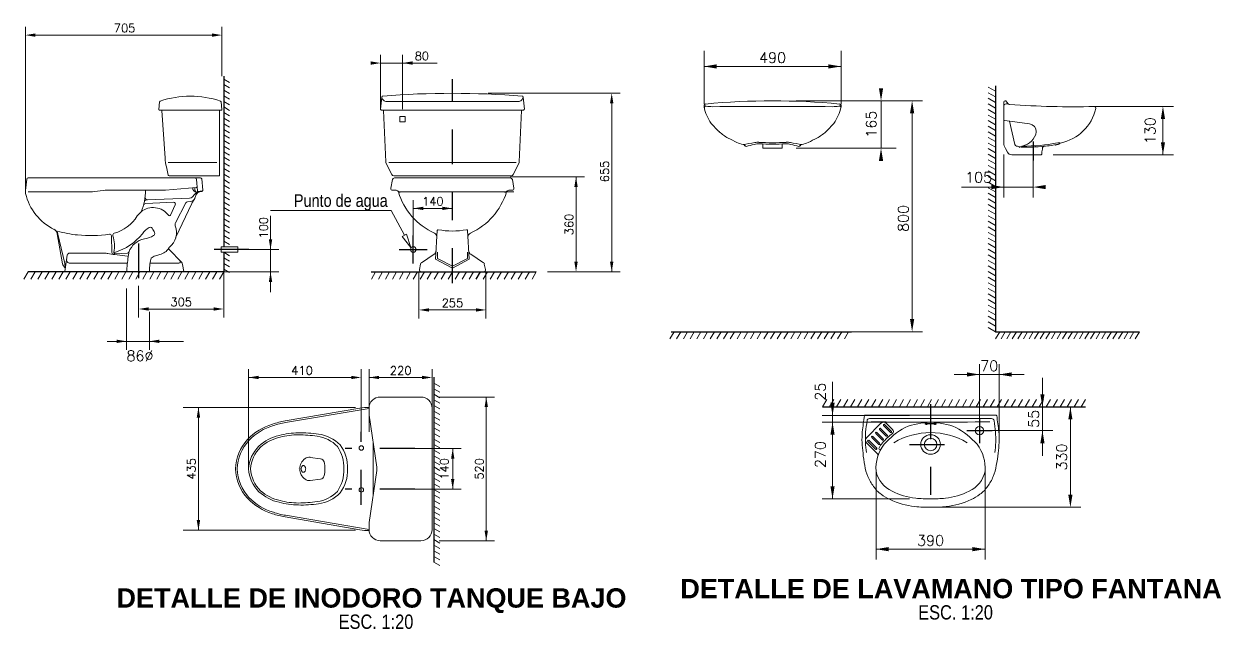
# Model space of a CAD drawing. Header units: metres. Extents: x 116.6 to 157, y -0.9 to 78.1.
# Drawn here: x 150.424 to 154.707, y 65.127 to 67.292 of the extents above; entities that cross this region are included whole.
import ezdxf
from ezdxf import colors
from ezdxf.entities.mleader import LeaderData, LeaderLine
from ezdxf.enums import TextEntityAlignment as Align
from ezdxf.math import Vec2, Vec3

# ---------------------------------------------------------------- set-up
doc = ezdxf.new("R2010")
doc.units = ezdxf.units.M
doc.linetypes.add('TRAZO_Y_PUNTO2', pattern=[0.5, 0.25, -0.125, 0, -0.125])
doc.layers.get('0').update_dxf_attribs({"color": 253})
for name, color, linetype, lineweight in [('-Acotado', 251, 'Continuous', 5), ('-Textos', 7, 'Continuous', 20), ('MURO', 10, 'Continuous', 60), ('sanitarios', 134, 'Continuous', 15)]:
    doc.layers.add(name, color=color, linetype=linetype, lineweight=lineweight)
for name, color, linetype in [('DIM', 6, 'Continuous'), ('EJE', 3, 'TRAZO_Y_PUNTO2'), ('G-TEXTOS-TITULOS', 4, 'Continuous'), ('ROTURA', 4, 'Continuous')]:
    doc.layers.add(name, color=color, linetype=linetype)
doc.styles.add('-Arial Narrow', font='ARIALN.TTF')
doc.styles.add('25-TITULO', font='arialbd.ttf', dxfattribs={"height": 0.1})
doc.styles.add('ROMANS', font='romans.shx')

# ---------------------------------------------------------------- blocks, each defined once
blk = doc.blocks.new('_ClosedBlank')
at = {"color": 0, "linetype": 'ByBlock', "lineweight": -2}
for p, q in [((-1, 0.167), (0, 0)), ((-1, 0.167), (-1, -0.167)), ((0, 0), (-1, -0.167))]:
    blk.add_line(p, q, dxfattribs=at)

msp = doc.modelspace()

# ---------------------------------------------------------------- linework, layer by layer
at = {"layer": '-Acotado'}
for p, q in [((150.4292, 66.6926), (150.4292, 67.2823)), ((151.1326, 67.1051), (151.1326, 67.2823)), ((150.4652, 67.2523), (151.1032, 67.2523)), ((152.8571, 67.1962), (152.8571, 67.0049)), ((153.3471, 67.1962), (153.3471, 67.0049)), ((151.6999, 66.9874), (151.6999, 67.1823)), ((151.6999, 67.1523), (151.9025, 67.1523)), ((151.7783, 66.9874), (151.7783, 67.1823)), ((152.8571, 67.1402), (153.3471, 67.1402)), ((152.0846, 67.0441), (152.5567, 67.0441)), ((152.5267, 66.4051), (152.5267, 67.0081)), ((153.1871, 67.0172), (153.6389, 67.0172)), ((153.4902, 67.0172), (153.4902, 66.8472)), ((154.253, 66.997), (154.5362, 66.997)), ((153.6014, 66.9722), (153.6014, 66.2362)), ((154.4987, 66.952), (154.4987, 66.8242)), ((153.1871, 66.8472), (153.5443, 66.8472)), ((153.9297, 66.8254), (153.9297, 66.671)), ((154.0342, 66.8254), (154.0342, 66.671)), ((154.1059, 66.8242), (154.5362, 66.8242)), ((152.1644, 66.7451), (152.4291, 66.7451)), ((152.3991, 66.7451), (152.3991, 66.4411)), ((153.7786, 66.7085), (154.0342, 66.7085)), ((151.817, 66.5351), (151.817, 66.6623)), ((151.3063, 66.6059), (151.3063, 66.3331)), ((151.957, 66.6323), (151.817, 66.6323)), ((151.2292, 66.4851), (151.3363, 66.4851)), ((151.1392, 66.4051), (151.1392, 66.2423)), ((151.1392, 66.4051), (151.3363, 66.4051)), ((151.837, 66.4051), (151.837, 66.2389)), ((152.077, 66.4051), (152.077, 66.2389)), ((152.297, 66.4051), (152.5567, 66.4051)), ((150.7913, 66.3454), (150.7913, 66.1266)), ((150.8342, 66.3551), (150.8342, 66.2423)), ((150.8702, 66.2723), (151.1032, 66.2723)), ((150.8728, 66.2623), (150.8728, 66.1266)), ((151.873, 66.2689), (152.041, 66.2689)), ((153.3846, 66.1912), (153.6389, 66.1912)), ((150.995, 66.1566), (150.7222, 66.1566)), ((151.2279, 65.7001), (151.2279, 66.0573)), ((151.6309, 65.8331), (151.6309, 66.0573)), ((151.6588, 65.8331), (151.6588, 66.0573)), ((151.8844, 65.8331), (151.8844, 66.0573)), ((153.7524, 66.038), (154.0024, 66.038)), ((153.8424, 65.8801), (153.8424, 66.0755)), ((153.9124, 65.792), (153.9124, 66.0755)), ((151.2279, 66.0273), (151.5949, 66.0273)), ((151.6588, 66.0273), (151.8484, 66.0273)), ((153.3167, 66.0122), (153.3167, 65.5931)), ((154.0676, 65.7471), (154.0676, 66.0255)), ((151.9094, 65.9574), (152.108, 65.9574)), ((152.078, 65.443), (152.078, 65.9574)), ((150.9942, 65.9199), (151.6104, 65.9199)), ((151.0484, 65.4808), (151.0484, 65.9199)), ((154.1676, 65.9221), (154.1676, 65.6081)), ((153.5924, 65.8918), (153.2792, 65.8918)), ((153.5924, 65.8671), (153.2792, 65.8671)), ((153.8874, 65.8371), (154.1051, 65.8371)), ((151.8219, 65.7726), (151.988, 65.7726)), ((151.958, 65.6276), (151.958, 65.7726)), ((153.4724, 65.6933), (153.4724, 65.3755)), ((153.8624, 65.6933), (153.8624, 65.3755)), ((151.8219, 65.6276), (151.988, 65.6276)), ((153.5924, 65.5931), (153.2792, 65.5931)), ((153.6674, 65.5631), (154.2051, 65.5631)), ((150.9942, 65.4808), (151.6104, 65.4808)), ((151.9094, 65.443), (152.108, 65.443)), ((153.4724, 65.413), (153.8624, 65.413))]:
    msp.add_line(p, q, dxfattribs=at)
for points in [[(150.4652, 67.2583), (150.4652, 67.2463), (150.4292, 67.2523)], [(151.0966, 67.2583), (151.0966, 67.2463), (151.1326, 67.2523)], [(151.6639, 67.1583), (151.6639, 67.1463), (151.6999, 67.1523)], [(151.8143, 67.1583), (151.8143, 67.1463), (151.7783, 67.1523)], [(152.9021, 67.1477), (152.9021, 67.1327), (152.8571, 67.1402)], [(153.3021, 67.1477), (153.3021, 67.1327), (153.3471, 67.1402)], [(152.5207, 67.0081), (152.5327, 67.0081), (152.5267, 67.0441)], [(153.4827, 67.0622), (153.4977, 67.0622), (153.4902, 67.0172)], [(153.5939, 66.9722), (153.6089, 66.9722), (153.6014, 67.0172)], [(154.4912, 66.952), (154.5062, 66.952), (154.4987, 66.997)], [(154.4912, 66.8692), (154.5062, 66.8692), (154.4987, 66.8242)], [(153.4827, 66.8022), (153.4977, 66.8022), (153.4902, 66.8472)], [(152.3931, 66.7091), (152.4051, 66.7091), (152.3991, 66.7451)], [(153.8847, 66.716), (153.8847, 66.701), (153.9297, 66.7085)], [(154.0792, 66.716), (154.0792, 66.701), (154.0342, 66.7085)], [(151.853, 66.6383), (151.853, 66.6263), (151.817, 66.6323)], [(151.921, 66.6383), (151.921, 66.6263), (151.957, 66.6323)], [(151.3003, 66.5211), (151.3123, 66.5211), (151.3063, 66.4851)], [(152.3931, 66.4411), (152.4051, 66.4411), (152.3991, 66.4051)], [(152.5207, 66.4411), (152.5327, 66.4411), (152.5267, 66.4051)], [(151.3003, 66.3691), (151.3123, 66.3691), (151.3063, 66.4051)], [(150.8702, 66.2783), (150.8702, 66.2663), (150.8342, 66.2723)], [(151.1032, 66.2783), (151.1032, 66.2663), (151.1392, 66.2723)], [(151.873, 66.2749), (151.873, 66.2629), (151.837, 66.2689)], [(152.041, 66.2749), (152.041, 66.2629), (152.077, 66.2689)], [(153.5939, 66.2362), (153.6089, 66.2362), (153.6014, 66.1912)], [(150.7553, 66.1626), (150.7553, 66.1506), (150.7913, 66.1566)], [(150.9088, 66.1626), (150.9088, 66.1506), (150.8728, 66.1566)], [(153.7974, 66.0455), (153.7974, 66.0305), (153.8424, 66.038)], [(153.9574, 66.0455), (153.9574, 66.0305), (153.9124, 66.038)], [(151.2639, 66.0333), (151.2639, 66.0213), (151.2279, 66.0273)], [(151.5949, 66.0333), (151.5949, 66.0213), (151.6309, 66.0273)], [(151.6948, 66.0333), (151.6948, 66.0213), (151.6588, 66.0273)], [(151.8484, 66.0333), (151.8484, 66.0213), (151.8844, 66.0273)], [(152.072, 65.9214), (152.084, 65.9214), (152.078, 65.9574)], [(154.0601, 65.9671), (154.0751, 65.9671), (154.0676, 65.9221)], [(151.0424, 65.8839), (151.0544, 65.8839), (151.0484, 65.9199)], [(153.3092, 65.9368), (153.3242, 65.9368), (153.3167, 65.8918)], [(154.1601, 65.8771), (154.1751, 65.8771), (154.1676, 65.9221)], [(153.3092, 65.8221), (153.3242, 65.8221), (153.3167, 65.8671)], [(154.0601, 65.7921), (154.0751, 65.7921), (154.0676, 65.8371)], [(151.952, 65.7366), (151.964, 65.7366), (151.958, 65.7726)], [(151.952, 65.6636), (151.964, 65.6636), (151.958, 65.6276)], [(153.3092, 65.6381), (153.3242, 65.6381), (153.3167, 65.5931)], [(154.1601, 65.6081), (154.1751, 65.6081), (154.1676, 65.5631)], [(151.0424, 65.5168), (151.0544, 65.5168), (151.0484, 65.4808)], [(152.072, 65.479), (152.084, 65.479), (152.078, 65.443)], [(153.5174, 65.4205), (153.5174, 65.4055), (153.4724, 65.413)], [(153.8174, 65.4205), (153.8174, 65.4055), (153.8624, 65.413)]]:
    msp.add_solid(points, dxfattribs=at)
msp.add_line((152.0421, 66.3791), (152.0571, 66.4051))
at = {"layer": 'DIM'}
msp.add_line((153.6674, 65.6921), (153.6674, 65.6921), dxfattribs=at)
msp.add_line((153.6674, 65.6921), (153.6674, 65.6921), dxfattribs=at)
at = {"layer": 'EJE', "ltscale": 0.5}
for p, q in [((151.957, 66.3651), (151.957, 67.0941)), ((154.0342, 66.8721), (154.0342, 66.8042)), ((150.8342, 66.5071), (150.8342, 66.3551)), ((150.8342, 66.5071), (150.8342, 66.3551)), ((151.817, 66.4351), (151.817, 66.5351)), ((151.2292, 66.4851), (151.0892, 66.4851)), ((151.767, 66.4851), (151.867, 66.4851)), ((153.6674, 65.9321), (153.6674, 65.5231)), ((153.6524, 65.8643), (153.6524, 65.8583)), ((153.6824, 65.8643), (153.6824, 65.8583)), ((153.8424, 65.8821), (153.8424, 65.7921)), ((151.6309, 65.5721), (151.6309, 65.8331)), ((153.7974, 65.8371), (153.8874, 65.8371)), ((153.5924, 65.7876), (153.7424, 65.7876)), ((151.8219, 65.7726), (151.573, 65.7726)), ((151.8219, 65.6276), (151.573, 65.6276))]:
    msp.add_line(p, q, dxfattribs=at)
for centre, start, end in [((153.673, 65.6056), 91.2336, 95.9529), ((153.6618, 65.6056), 84.0471, 88.7664)]:
    msp.add_arc(centre, 0.2565, start, end, dxfattribs=at)
at = {"layer": 'MURO', "color": 146, "lineweight": 30, "true_color": 0x105689}
for p, q in [((151.1392, 67.1051), (151.1392, 66.4951)), ((153.8997, 67.0702), (153.8997, 66.1912)), ((151.1392, 66.4751), (151.1392, 66.4051)), ((151.1392, 66.4051), (150.4392, 66.4051)), ((151.6664, 66.4051), (152.2571, 66.4051)), ((152.7396, 66.1912), (153.3846, 66.1912)), ((153.8997, 66.1912), (154.4145, 66.1912)), ((151.8909, 66.028), (151.8909, 65.367)), ((153.2811, 65.9221), (154.2216, 65.9221))]:
    msp.add_line(p, q, dxfattribs=at)
at = {"layer": 'MURO', "color": 146, "lineweight": 5, "true_color": 0x105689}
for p, q in [((151.1599, 67.0831), (151.1392, 67.0951)), ((151.1599, 67.0631), (151.1392, 67.0751)), ((153.8737, 67.0662), (153.8997, 67.0512)), ((151.1599, 67.0431), (151.1392, 67.0551)), ((151.1599, 67.0231), (151.1392, 67.0351)), ((153.8737, 67.0462), (153.8997, 67.0312)), ((153.8737, 67.0262), (153.8997, 67.0112)), ((151.1599, 67.0031), (151.1392, 67.0151)), ((151.1599, 66.9831), (151.1392, 66.9951)), ((153.8737, 67.0062), (153.8997, 66.9912)), ((153.8737, 66.9862), (153.8997, 66.9712)), ((151.1599, 66.9631), (151.1392, 66.9751)), ((151.1599, 66.9431), (151.1392, 66.9551)), ((151.1599, 66.9231), (151.1392, 66.9351)), ((153.8737, 66.9662), (153.8997, 66.9512)), ((153.8737, 66.9462), (153.8997, 66.9312)), ((151.1599, 66.9031), (151.1392, 66.9151)), ((151.1599, 66.8831), (151.1392, 66.8951)), ((153.8737, 66.9262), (153.8997, 66.9112)), ((153.8737, 66.9062), (153.8997, 66.8912)), ((151.1599, 66.8631), (151.1392, 66.8751)), ((151.1599, 66.8431), (151.1392, 66.8551)), ((153.8737, 66.8862), (153.8997, 66.8712)), ((153.8737, 66.8662), (153.8997, 66.8512)), ((151.1599, 66.8231), (151.1392, 66.8351)), ((151.1599, 66.8031), (151.1392, 66.8151)), ((153.8737, 66.8462), (153.8997, 66.8312)), ((153.8737, 66.8262), (153.8997, 66.8112)), ((153.8737, 66.8062), (153.8997, 66.7912)), ((151.1599, 66.7831), (151.1392, 66.7951)), ((151.1599, 66.7631), (151.1392, 66.7751)), ((153.8737, 66.7862), (153.8997, 66.7712)), ((153.8737, 66.7662), (153.8997, 66.7512)), ((151.1599, 66.7431), (151.1392, 66.7551)), ((151.1599, 66.7231), (151.1392, 66.7351)), ((153.8737, 66.7462), (153.8997, 66.7312)), ((153.8737, 66.7262), (153.8997, 66.7112)), ((151.1599, 66.7031), (151.1392, 66.7151)), ((151.1599, 66.6831), (151.1392, 66.6951)), ((153.8737, 66.7062), (153.8997, 66.6912)), ((153.8737, 66.6862), (153.8997, 66.6712)), ((151.1599, 66.6631), (151.1392, 66.6751)), ((151.1599, 66.6431), (151.1392, 66.6551)), ((151.1599, 66.6231), (151.1392, 66.6351)), ((153.8737, 66.6662), (153.8997, 66.6512)), ((153.8737, 66.6462), (153.8997, 66.6312)), ((151.1599, 66.6031), (151.1392, 66.6151)), ((151.1599, 66.5831), (151.1392, 66.5951)), ((153.8737, 66.6262), (153.8997, 66.6112)), ((153.8737, 66.6062), (153.8997, 66.5912)), ((151.1599, 66.5631), (151.1392, 66.5751)), ((151.1599, 66.5431), (151.1392, 66.5551)), ((153.8737, 66.5862), (153.8997, 66.5712)), ((153.8737, 66.5662), (153.8997, 66.5512)), ((151.1599, 66.5231), (151.1392, 66.5351)), ((151.1599, 66.5031), (151.1392, 66.5151)), ((153.8737, 66.5462), (153.8997, 66.5312)), ((153.8737, 66.5262), (153.8997, 66.5112)), ((153.8737, 66.5062), (153.8997, 66.4912)), ((151.1599, 66.4631), (151.1392, 66.4751)), ((153.8737, 66.4862), (153.8997, 66.4712)), ((153.8737, 66.4662), (153.8997, 66.4512)), ((151.1599, 66.4431), (151.1392, 66.4551)), ((151.1599, 66.4231), (151.1392, 66.4351)), ((153.8737, 66.4462), (153.8997, 66.4312)), ((153.8737, 66.4262), (153.8997, 66.4112)), ((150.4242, 66.3791), (150.4392, 66.4051)), ((150.4492, 66.3791), (150.4642, 66.4051)), ((150.4742, 66.3791), (150.4892, 66.4051)), ((150.4992, 66.3791), (150.5142, 66.4051)), ((150.5242, 66.3791), (150.5392, 66.4051)), ((150.5492, 66.3791), (150.5642, 66.4051)), ((150.5742, 66.3791), (150.5892, 66.4051)), ((150.5992, 66.3791), (150.6142, 66.4051)), ((150.6242, 66.3791), (150.6392, 66.4051)), ((150.6492, 66.3791), (150.6642, 66.4051)), ((150.6742, 66.3791), (150.6892, 66.4051)), ((150.6992, 66.3791), (150.7142, 66.4051)), ((150.7242, 66.3791), (150.7392, 66.4051)), ((150.7492, 66.3791), (150.7642, 66.4051)), ((150.7742, 66.3791), (150.7892, 66.4051)), ((150.7992, 66.3791), (150.8142, 66.4051)), ((150.8242, 66.3791), (150.8392, 66.4051)), ((150.8492, 66.3791), (150.8642, 66.4051)), ((150.8742, 66.3791), (150.8892, 66.4051)), ((150.8992, 66.3791), (150.9142, 66.4051)), ((150.9242, 66.3791), (150.9392, 66.4051)), ((150.9492, 66.3791), (150.9642, 66.4051)), ((150.9742, 66.3791), (150.9892, 66.4051)), ((150.9992, 66.3791), (151.0142, 66.4051)), ((151.0242, 66.3791), (151.0392, 66.4051)), ((151.0492, 66.3791), (151.0642, 66.4051)), ((151.0742, 66.3791), (151.0892, 66.4051)), ((151.0992, 66.3791), (151.1142, 66.4051)), ((151.1242, 66.3791), (151.1392, 66.4051)), ((151.1599, 66.4031), (151.1392, 66.4151)), ((151.6671, 66.3791), (151.6821, 66.4051)), ((151.6921, 66.3791), (151.7071, 66.4051)), ((151.7171, 66.3791), (151.7321, 66.4051)), ((151.7421, 66.3791), (151.7571, 66.4051)), ((151.7671, 66.3791), (151.7821, 66.4051)), ((151.7921, 66.3791), (151.8071, 66.4051)), ((151.8171, 66.3791), (151.8321, 66.4051)), ((151.8421, 66.3791), (151.8571, 66.4051)), ((151.8671, 66.3791), (151.8821, 66.4051)), ((151.8921, 66.3791), (151.9071, 66.4051)), ((151.9171, 66.3791), (151.9321, 66.4051)), ((151.9421, 66.3791), (151.9571, 66.4051)), ((151.9671, 66.3791), (151.9821, 66.4051)), ((151.9921, 66.3791), (152.0071, 66.4051)), ((152.0171, 66.3791), (152.0321, 66.4051)), ((152.0671, 66.3791), (152.0821, 66.4051)), ((152.0921, 66.3791), (152.1071, 66.4051)), ((152.1171, 66.3791), (152.1321, 66.4051)), ((152.1421, 66.3791), (152.1571, 66.4051)), ((152.1671, 66.3791), (152.1821, 66.4051)), ((152.1921, 66.3791), (152.2071, 66.4051)), ((152.2171, 66.3791), (152.2321, 66.4051)), ((152.2421, 66.3791), (152.2571, 66.4051)), ((153.8737, 66.4062), (153.8997, 66.3912)), ((153.8737, 66.3862), (153.8997, 66.3712)), ((153.8737, 66.3662), (153.8997, 66.3512)), ((153.8737, 66.3462), (153.8997, 66.3312)), ((153.8737, 66.3262), (153.8997, 66.3112)), ((153.8737, 66.3062), (153.8997, 66.2912)), ((153.8737, 66.2862), (153.8997, 66.2712)), ((153.8737, 66.2662), (153.8997, 66.2512)), ((153.8737, 66.2462), (153.8997, 66.2312)), ((153.8737, 66.2262), (153.8997, 66.2112)), ((152.735, 66.1652), (152.75, 66.1912)), ((152.759, 66.1652), (152.774, 66.1912)), ((152.783, 66.1652), (152.798, 66.1912)), ((152.807, 66.1652), (152.822, 66.1912)), ((152.831, 66.1652), (152.846, 66.1912)), ((152.855, 66.1652), (152.87, 66.1912)), ((152.879, 66.1652), (152.894, 66.1912)), ((152.903, 66.1652), (152.918, 66.1912)), ((152.927, 66.1652), (152.942, 66.1912)), ((152.951, 66.1652), (152.966, 66.1912)), ((152.975, 66.1652), (152.99, 66.1912)), ((152.999, 66.1652), (153.014, 66.1912)), ((153.023, 66.1652), (153.038, 66.1912)), ((153.047, 66.1652), (153.062, 66.1912)), ((153.071, 66.1652), (153.086, 66.1912)), ((153.095, 66.1652), (153.11, 66.1912)), ((153.119, 66.1652), (153.134, 66.1912)), ((153.143, 66.1652), (153.158, 66.1912)), ((153.167, 66.1652), (153.182, 66.1912)), ((153.191, 66.1652), (153.206, 66.1912)), ((153.215, 66.1652), (153.23, 66.1912)), ((153.239, 66.1652), (153.254, 66.1912)), ((153.263, 66.1652), (153.278, 66.1912)), ((153.287, 66.1652), (153.302, 66.1912)), ((153.311, 66.1652), (153.326, 66.1912)), ((153.335, 66.1652), (153.35, 66.1912)), ((153.359, 66.1652), (153.374, 66.1912)), ((153.8737, 66.2062), (153.8997, 66.1912)), ((153.8997, 66.1652), (153.9147, 66.1912)), ((153.9197, 66.1652), (153.9347, 66.1912)), ((153.9397, 66.1652), (153.9547, 66.1912)), ((153.9597, 66.1652), (153.9747, 66.1912)), ((153.9797, 66.1652), (153.9947, 66.1912)), ((153.9997, 66.1652), (154.0147, 66.1912)), ((154.0197, 66.1652), (154.0347, 66.1912)), ((154.0397, 66.1652), (154.0547, 66.1912)), ((154.0597, 66.1652), (154.0747, 66.1912)), ((154.0797, 66.1652), (154.0947, 66.1912)), ((154.0997, 66.1652), (154.1147, 66.1912)), ((154.1197, 66.1652), (154.1347, 66.1912)), ((154.1397, 66.1652), (154.1547, 66.1912)), ((154.1597, 66.1652), (154.1747, 66.1912)), ((154.1797, 66.1652), (154.1947, 66.1912)), ((154.1997, 66.1652), (154.2147, 66.1912)), ((154.2197, 66.1652), (154.2347, 66.1912)), ((154.2397, 66.1652), (154.2547, 66.1912)), ((154.2597, 66.1652), (154.2747, 66.1912)), ((154.2797, 66.1652), (154.2947, 66.1912)), ((154.2997, 66.1652), (154.3147, 66.1912)), ((154.3197, 66.1652), (154.3347, 66.1912)), ((154.3397, 66.1652), (154.3547, 66.1912)), ((154.3597, 66.1652), (154.3747, 66.1912)), ((154.3797, 66.1652), (154.3947, 66.1912)), ((154.3997, 66.1652), (154.4147, 66.1912)), ((151.9117, 65.995), (151.8909, 66.007)), ((151.9117, 65.975), (151.8909, 65.987)), ((151.9117, 65.955), (151.8909, 65.967)), ((151.9117, 65.935), (151.8909, 65.947)), ((151.9117, 65.915), (151.8909, 65.927)), ((151.9117, 65.895), (151.8909, 65.907)), ((153.2811, 65.9221), (153.2961, 65.9481)), ((153.3061, 65.9221), (153.3211, 65.9481)), ((153.3311, 65.9221), (153.3461, 65.9481)), ((153.3561, 65.9221), (153.3711, 65.9481)), ((153.3811, 65.9221), (153.3961, 65.9481)), ((153.4061, 65.9221), (153.4211, 65.9481)), ((153.4311, 65.9221), (153.4461, 65.9481)), ((153.4561, 65.9221), (153.4711, 65.9481)), ((153.4811, 65.9221), (153.4961, 65.9481)), ((153.5061, 65.9221), (153.5211, 65.9481)), ((153.5311, 65.9221), (153.5461, 65.9481)), ((153.5561, 65.9221), (153.5711, 65.9481)), ((153.5811, 65.9221), (153.5961, 65.9481)), ((153.6061, 65.9221), (153.6211, 65.9481)), ((153.6311, 65.9221), (153.6461, 65.9481)), ((153.6561, 65.9221), (153.6711, 65.9481)), ((153.6811, 65.9221), (153.6961, 65.9481)), ((153.7061, 65.9221), (153.7211, 65.9481)), ((153.7311, 65.9221), (153.7461, 65.9481)), ((153.7561, 65.9221), (153.7711, 65.9481)), ((153.7811, 65.9221), (153.7961, 65.9481)), ((153.8061, 65.9221), (153.8211, 65.9481)), ((153.8311, 65.9221), (153.8461, 65.9481)), ((153.8561, 65.9221), (153.8711, 65.9481)), ((153.8811, 65.9221), (153.8961, 65.9481)), ((153.9061, 65.9221), (153.9211, 65.9481)), ((153.9311, 65.9221), (153.9461, 65.9481)), ((153.9561, 65.9221), (153.9711, 65.9481)), ((153.9811, 65.9221), (153.9961, 65.9481)), ((154.0061, 65.9221), (154.0211, 65.9481)), ((154.0311, 65.9221), (154.0461, 65.9481)), ((154.0561, 65.9221), (154.0711, 65.9481)), ((154.0811, 65.9221), (154.0961, 65.9481)), ((154.1061, 65.9221), (154.1211, 65.9481)), ((154.1311, 65.9221), (154.1461, 65.9481)), ((154.1561, 65.9221), (154.1711, 65.9481)), ((154.1811, 65.9221), (154.1961, 65.9481)), ((154.2061, 65.9221), (154.2211, 65.9481)), ((151.9117, 65.875), (151.8909, 65.887)), ((151.9117, 65.855), (151.8909, 65.867)), ((151.9117, 65.835), (151.8909, 65.847)), ((151.9117, 65.815), (151.8909, 65.827)), ((151.9117, 65.795), (151.8909, 65.807)), ((151.9117, 65.775), (151.8909, 65.787)), ((151.9117, 65.755), (151.8909, 65.767)), ((151.9117, 65.735), (151.8909, 65.747)), ((151.9117, 65.715), (151.8909, 65.727)), ((151.9117, 65.695), (151.8909, 65.707)), ((151.9117, 65.675), (151.8909, 65.687)), ((151.9117, 65.655), (151.8909, 65.667)), ((151.9117, 65.635), (151.8909, 65.647)), ((151.9117, 65.615), (151.8909, 65.627)), ((151.9117, 65.595), (151.8909, 65.607)), ((151.9117, 65.575), (151.8909, 65.587)), ((151.9117, 65.555), (151.8909, 65.567)), ((151.9117, 65.535), (151.8909, 65.547)), ((151.9117, 65.515), (151.8909, 65.527)), ((151.9117, 65.495), (151.8909, 65.507)), ((151.9117, 65.475), (151.8909, 65.487)), ((151.9117, 65.455), (151.8909, 65.467)), ((151.9117, 65.435), (151.8909, 65.447)), ((151.9117, 65.415), (151.8909, 65.427)), ((151.9117, 65.395), (151.8909, 65.407)), ((151.9117, 65.375), (151.8909, 65.387)), ((151.9117, 65.355), (151.8909, 65.367))]:
    msp.add_line(p, q, dxfattribs=at)
msp.add_arc((151.8456, 66.4121), 0.007, 168.1579, 270, dxfattribs=at)
at = {"layer": 'ROTURA'}
for centre, start, end in [((151.77, 66.7055), 226.6182, 270.887), ((152.144, 66.7055), 269.113, 313.3818)]:
    msp.add_arc(centre, 0.0144, start, end, dxfattribs=at)
at = {"layer": 'sanitarios'}
for p, q in [((151.6999, 66.9874), (151.7042, 67.0308)), ((152.2142, 66.9874), (152.2099, 67.0308)), ((150.9092, 67.013), (150.9071, 66.9863)), ((150.9091, 66.9841), (151.1306, 66.9841)), ((150.9291, 66.8117), (150.9172, 66.983)), ((150.9182, 66.9841), (151.1232, 66.9841)), ((151.1242, 66.9831), (151.1242, 66.7491)), ((151.1296, 67.0131), (151.1326, 66.9863)), ((151.7028, 66.9841), (152.2112, 66.9841)), ((151.7184, 66.7993), (151.7106, 66.9831)), ((151.7199, 67.0151), (152.1942, 67.0151)), ((152.1957, 66.7993), (152.2035, 66.9831)), ((152.8571, 66.9962), (152.8571, 66.9999)), ((153.3471, 66.9962), (153.3471, 66.9999)), ((153.9297, 67.0122), (153.9297, 66.9506)), ((151.769, 66.9421), (151.769, 66.9606)), ((151.769, 66.9606), (151.7875, 66.9606)), ((151.7875, 66.9421), (151.769, 66.9421)), ((151.7875, 66.9606), (151.7875, 66.9421)), ((153.9297, 66.9506), (153.9297, 66.8661)), ((153.9331, 66.9467), (154.0216, 66.9343)), ((153.9497, 66.9444), (153.9687, 66.8605)), ((153.0671, 66.8622), (153.0671, 66.8472)), ((153.1371, 66.8622), (153.1371, 66.8472)), ((154.0673, 66.8442), (154.0682, 66.8502)), ((153.0671, 66.8472), (153.1371, 66.8472)), ((153.9425, 66.8332), (153.935, 66.8461)), ((153.9581, 66.8242), (154.0447, 66.8242)), ((154.0447, 66.8242), (154.0629, 66.8242)), ((154.0649, 66.8259), (154.066, 66.8342)), ((154.066, 66.8342), (154.0673, 66.8442)), ((150.9406, 66.7514), (150.9337, 66.7809)), ((150.9402, 66.7961), (151.1142, 66.7961)), ((151.72, 66.7932), (151.7398, 66.7535)), ((151.7289, 66.7961), (152.1852, 66.7961)), ((152.1941, 66.7932), (152.1742, 66.7535)), ((150.4342, 66.7367), (150.4294, 66.6962)), ((151.056, 66.7411), (150.4392, 66.7411)), ((150.9435, 66.7491), (151.1242, 66.7491)), ((151.0416, 66.7356), (151.0452, 66.6953)), ((151.0603, 66.7375), (151.0641, 66.6976)), ((151.7371, 66.7042), (151.7428, 66.7354)), ((151.747, 66.7491), (152.1671, 66.7491)), ((151.7497, 66.7411), (152.1644, 66.7411)), ((152.1769, 66.7042), (152.1713, 66.7354)), ((150.6476, 66.6911), (150.4392, 66.6911)), ((150.7071, 66.6964), (150.6766, 66.6928)), ((150.7373, 66.698), (150.928, 66.6971)), ((151.0402, 66.7068), (150.9303, 66.6972)), ((151.0286, 66.7), (151.0279, 66.7057)), ((151.0407, 66.6815), (151.034, 66.6647)), ((151.0358, 66.699), (151.0349, 66.7063)), ((151.0475, 66.6901), (151.0611, 66.6933)), ((151.743, 66.6971), (151.7553, 66.6971)), ((151.7698, 66.6911), (152.177, 66.6911)), ((152.171, 66.6971), (152.1588, 66.6971)), ((150.9599, 66.6541), (150.8598, 66.6495)), ((150.8659, 66.6628), (150.8624, 66.6626)), ((151.0169, 66.6691), (150.8659, 66.6628)), ((150.9481, 66.6084), (150.9656, 66.6455)), ((150.9662, 66.581), (151.003, 66.652)), ((151.0244, 66.6494), (150.968, 66.5288)), ((151.0194, 66.6568), (151.0098, 66.6563)), ((151.0289, 66.6563), (151.0288, 66.6562)), ((151.8968, 66.4511), (151.9028, 66.5533)), ((152.0173, 66.4511), (152.0112, 66.5533)), ((150.5431, 66.5417), (150.5625, 66.4339)), ((150.5456, 66.5406), (150.5701, 66.4346)), ((150.739, 66.4748), (150.7373, 66.5343)), ((150.5706, 66.4066), (150.5793, 66.4653)), ((150.7121, 66.4721), (150.5872, 66.4721)), ((150.7245, 66.471), (150.7436, 66.4675)), ((150.7481, 66.4669), (150.7942, 66.4617)), ((150.7493, 66.4702), (150.7942, 66.4719)), ((150.9439, 66.4851), (150.9872, 66.4393)), ((151.1892, 66.4951), (151.1292, 66.4951)), ((151.1292, 66.4951), (151.1292, 66.4751)), ((151.1892, 66.4751), (151.1292, 66.4751)), ((151.1892, 66.4951), (151.1892, 66.4751)), ((151.8459, 66.4377), (151.8918, 66.468)), ((151.9032, 66.4755), (151.9036, 66.4533)), ((152.0109, 66.4755), (152.0105, 66.4533)), ((152.0681, 66.4377), (152.0223, 66.468)), ((150.5655, 66.4271), (150.5705, 66.421)), ((150.7943, 66.4361), (150.5889, 66.4361)), ((150.9786, 66.4361), (150.8754, 66.4361)), ((150.991, 66.4318), (150.9958, 66.4068)), ((151.8388, 66.4135), (151.8429, 66.4333)), ((151.8968, 66.4511), (151.957, 66.4184)), ((151.9036, 66.4533), (151.957, 66.4255)), ((152.0105, 66.4533), (151.957, 66.4255)), ((152.0173, 66.4511), (151.957, 66.4184)), ((152.0753, 66.4135), (152.0711, 66.4333)), ((150.9958, 66.4068), (150.5706, 66.4066)), ((152.0684, 66.4051), (151.8456, 66.4051)), ((151.8444, 65.9574), (151.6988, 65.9574)), ((151.3585, 65.8718), (151.6256, 65.9179)), ((151.6588, 65.9165), (151.3602, 65.866)), ((151.6588, 65.9174), (151.6588, 65.8924)), ((151.8844, 65.9174), (151.8844, 65.483)), ((151.6861, 65.7059), (151.6588, 65.8924)), ((153.4326, 65.8921), (153.9022, 65.8921)), ((153.4491, 65.8801), (153.8857, 65.8801)), ((153.4888, 65.8625), (153.4393, 65.813)), ((153.4711, 65.8307), (153.4711, 65.8307)), ((153.4711, 65.8271), (153.4942, 65.804)), ((153.4746, 65.8307), (153.4977, 65.8076)), ((153.4853, 65.8448), (153.4853, 65.8448)), ((153.4853, 65.8413), (153.5087, 65.8178)), ((153.4888, 65.8448), (153.5122, 65.8214)), ((153.4994, 65.8589), (153.4994, 65.8589)), ((153.4994, 65.8554), (153.5239, 65.8309)), ((153.5029, 65.8589), (153.5274, 65.8345)), ((153.51, 65.8625), (153.5317, 65.8408)), ((151.6729, 65.7959), (151.6729, 65.7001)), ((153.4393, 65.7918), (153.4775, 65.7536)), ((153.4428, 65.8024), (153.4428, 65.8024)), ((153.4428, 65.7988), (153.471, 65.7706)), ((153.4464, 65.8024), (153.4746, 65.7742)), ((153.457, 65.8165), (153.457, 65.8165)), ((153.457, 65.813), (153.4816, 65.7884)), ((153.4605, 65.8165), (153.4851, 65.7919)), ((151.4854, 65.7364), (151.4477, 65.7415)), ((153.4841, 65.771), (153.4841, 65.771)), ((151.4059, 65.7001), (151.4059, 65.7001)), ((151.4059, 65.7001), (151.4059, 65.7001)), ((151.4059, 65.7001), (151.4059, 65.7001)), ((151.4059, 65.7001), (151.4059, 65.7001)), ((151.4059, 65.7001), (151.4059, 65.7001)), ((151.4059, 65.7001), (151.4059, 65.7001)), ((151.4059, 65.7001), (151.4059, 65.7001)), ((151.4059, 65.7001), (151.4059, 65.7001)), ((151.6588, 65.508), (151.6861, 65.6943)), ((151.6729, 65.6044), (151.6729, 65.7001)), ((151.4854, 65.6638), (151.4477, 65.6587)), ((151.3585, 65.5284), (151.6256, 65.4823)), ((151.6588, 65.4837), (151.3602, 65.5342)), ((151.6588, 65.508), (151.6588, 65.483)), ((151.8444, 65.443), (151.6988, 65.443))]:
    msp.add_line(p, q, dxfattribs=at)
for points in [[(153.6525, 65.8603, 0.025782), (153.6541, 65.8605, 0.035438), (153.6553, 65.8608, 0.074611), (153.6562, 65.8613, 0.262841), (153.6564, 65.8616, 0.262841), (153.6562, 65.8619, 0.074611), (153.6552, 65.8622, 0.035438), (153.654, 65.8623, 0.025782), (153.6523, 65.8623, 0.025782), (153.6507, 65.8621, 0.035438), (153.6495, 65.8618, 0.074611), (153.6485, 65.8613, 0.262841), (153.6484, 65.861, 0.262841), (153.6486, 65.8608, 0.074611), (153.6496, 65.8604, 0.035438), (153.6508, 65.8603, 0.025782)], [(153.6674, 65.8609, 0.025817), (153.669, 65.861, 0.035483), (153.6702, 65.8612, 0.074681), (153.6712, 65.8616, 0.26268), (153.6714, 65.8619, 0.26268), (153.6712, 65.8622, 0.074681), (153.6702, 65.8626, 0.035483), (153.669, 65.8629, 0.025817), (153.6674, 65.8629, 0.025817), (153.6657, 65.8629, 0.035483), (153.6646, 65.8626, 0.074681), (153.6636, 65.8622, 0.26268), (153.6634, 65.8619, 0.26268), (153.6636, 65.8616, 0.074681), (153.6646, 65.8612, 0.035483), (153.6657, 65.861, 0.025817)], [(153.6823, 65.8603, -0.025782), (153.6807, 65.8605, -0.035438), (153.6795, 65.8608, -0.074611), (153.6785, 65.8613, -0.262841), (153.6784, 65.8616, -0.262841), (153.6786, 65.8619, -0.074611), (153.6796, 65.8622, -0.035438), (153.6808, 65.8623, -0.025782), (153.6825, 65.8623, -0.025782), (153.6841, 65.8621, -0.035438), (153.6853, 65.8618, -0.074611), (153.6862, 65.8613, -0.262841), (153.6864, 65.861, -0.262841), (153.6862, 65.8608, -0.074611), (153.6852, 65.8604, -0.035438), (153.684, 65.8603, -0.025782)], [(151.4239, 65.6881, 0.139005), (151.4268, 65.6889, 0.107089), (151.4296, 65.6916, 0.080212), (151.4313, 65.6953, 0.06796), (151.432, 65.7001, 0.06796), (151.4313, 65.7049, 0.080212), (151.4296, 65.7086, 0.107089), (151.4268, 65.7113, 0.139005), (151.4239, 65.7121, 0.139005), (151.421, 65.7113, 0.107089), (151.4182, 65.7086, 0.080212), (151.4165, 65.7049, 0.06796), (151.4159, 65.7001, 0.06796), (151.4165, 65.6953, 0.080212), (151.4182, 65.6916, 0.107089), (151.421, 65.6889, 0.139005)]]:
    msp.add_lwpolyline(points, format="xyb", close=True, dxfattribs=at)
for centre, radius in [((151.817, 66.4851), 0.01), ((153.6674, 65.7876), 0.035), ((153.8424, 65.8371), 0.015), ((151.6309, 65.7751), 0.008), ((153.6674, 65.7876), 0.0225), ((151.6309, 65.6251), 0.008)]:
    msp.add_circle(centre, radius, dxfattribs=at)
for centre, radius, start, end in [((151.0194, 66.7062), 0.3279, 70.8409, 109.1433), ((151.7082, 67.0304), 0.004, 94.4759, 174.2894), ((151.7209, 67.0319), 0.0168, 183.6833, 273.6926), ((151.957, 63.8513), 3.1928, 85.5241, 94.4759), ((152.1931, 67.0319), 0.0168, 266.3074, 356.3167), ((152.2059, 67.0304), 0.004, 5.7106, 85.5241), ((150.9091, 66.9861), 0.002, 175.3894, 270), ((150.9132, 67.0122), 0.004, 109.1433, 175.3894), ((150.9182, 66.9831), 0.001, 90, 183.9556), ((151.1232, 66.9831), 0.001, 0, 90), ((151.1257, 67.0122), 0.004, 6.4416, 70.8409), ((151.1256, 67.0126), 0.004, 6.4416, 60.337), ((151.1306, 66.9861), 0.002, 270, 6.4416), ((151.7028, 66.9871), 0.003, 174.2894, 270), ((151.7116, 66.9831), 0.001, 90, 182.4366), ((152.2025, 66.9831), 0.001, 357.5634, 90), ((152.2112, 66.9871), 0.003, 270, 5.7106), ((152.8631, 66.9999), 0.006, 95.4182, 180), ((152.8631, 66.9962), 0.006, 180, 191.5951), ((153.0074, 67.0258), 0.1533, 191.5951, 215.6587), ((152.8594, 67.0013), 0.002, 158.102, 256.4968), ((152.864, 66.9922), 0.006, 79.5627, 193.1752), ((152.8863, 67.1134), 0.1172, 256.4968, 259.5627), ((153.1021, 64.48), 2.5371, 84.5818, 95.4182), ((152.8863, 67.1134), 0.1172, 259.5627, 270.3922), ((153.1021, 43.8842), 23.113, 89.46702, 90.53298), ((153.3179, 67.1134), 0.1172, 269.6078, 280.4373), ((153.1968, 67.0258), 0.1533, 324.3413, 348.4049), ((153.3179, 67.1134), 0.1172, 280.4373, 283.5032), ((153.3403, 66.9922), 0.006, 346.8248, 100.4373), ((153.3411, 66.9999), 0.006, 0, 84.5818), ((153.3448, 67.0013), 0.002, 283.5032, 21.898), ((153.3411, 66.9962), 0.006, 348.4049, 0), ((153.9347, 67.0122), 0.005, 20.4873, 180), ((153.9389, 66.9942), 0.012, 83.1461, 139.9059), ((153.9534, 67.0192), 0.015, 200.4873, 258.3073), ((153.9326, 66.9251), 0.0813, 77.3492, 84.5465), ((154.1721, 69.8489), 2.8531, 265.5435, 271.6172), ((154.0998, 67.0256), 0.1627, 281.5681, 347.2186), ((154.2527, 66.991), 0.006, 346.2466, 91.5417), ((153.1558, 67.1707), 0.3597, 220.6507, 227.2937), ((153.0485, 67.1707), 0.3597, 312.7063, 319.3493), ((153.9337, 66.9506), 0.004, 180, 262.0425), ((153.0373, 67.0483), 0.1895, 228.5013, 240.2089), ((153.1669, 67.0483), 0.1895, 299.7911, 311.4987), ((153.9846, 66.9162), 0.0618, 280.3986, 351.0939), ((154.0177, 66.9066), 0.028, 0, 82.0425), ((150.1446, 61.3129), 6.2345, 63.00137, 63.3272), ((153.0437, 67.0515), 0.1961, 249.4549, 256.1241), ((152.8809, 67.7189), 0.8655, 277.6814, 280.471), ((152.9938, 66.8495), 0.012, 36.8613, 76.1241), ((153.0084, 66.8605), 0.00631, 216.8613, 268.4353), ((152.9537, 67.1285), 0.2797, 281.2461, 287.265), ((153.0515, 66.8136), 0.05, 86.64, 107.265), ((153.0491, 66.8088), 0.06, 86.5017, 100.471), ((153.1021, 67.6754), 0.8083, 266.5017, 273.4983), ((153.1021, 67.6754), 0.8133, 266.64, 273.36), ((153.1527, 66.8136), 0.05, 72.735, 93.36), ((153.1551, 66.8088), 0.06, 79.529, 93.4983), ((153.3233, 67.7189), 0.8655, 259.529, 262.3186), ((153.2506, 67.1285), 0.2797, 252.735, 258.7539), ((153.1958, 66.8605), 0.00631, 271.5647, 323.1387), ((153.2105, 66.8495), 0.012, 103.8759, 143.1387), ((153.1606, 67.0515), 0.1961, 283.8759, 290.5451), ((156.0597, 61.3129), 6.2345, 116.6728, 116.99863), ((153.9697, 66.8661), 0.04, 180, 210), ((153.9755, 66.8621), 0.007, 192.7756, 260.4595), ((153.775, 65.709), 1.1634, 79.2619, 80.1335), ((153.9887, 66.8497), 0.004, 123.7096, 180), ((153.992, 66.8532), 0.00121, 259.0359, 337.4294), ((154.0124, 67.4907), 0.6391, 268.1718, 275.4081), ((154.0004, 66.8497), 0.00785, 146.7388, 157.4294), ((153.9963, 66.8524), 0.003, 100.3986, 146.7388), ((154.007, 67.4189), 0.5637, 268.8541, 281.781), ((154.0731, 66.8495), 0.005, 95.4081, 172.4054), ((154.0124, 67.4907), 0.6391, 275.4081, 280.066), ((154.1124, 66.8581), 0.003, 355.5526, 38.3558), ((154.1238, 66.8495), 0.0177, 80.32, 95.4941), ((154.1216, 66.8704), 0.00926, 285.3699, 310.6485), ((154.1329, 66.8894), 0.0233, 254.8165, 268.869), ((154.1404, 66.8466), 0.021, 112.1968, 127.1538), ((151.1226, 66.8251), 0.194, 183.9556, 193.1726), ((153.9581, 66.8422), 0.018, 210, 270), ((154.0629, 66.8262), 0.002, 270, 352.4054), ((151.7334, 66.7999), 0.015, 182.4366, 206.5651), ((152.1807, 66.7999), 0.015, 333.4349, 357.5634), ((150.4392, 66.7361), 0.005, 90, 173.1572), ((150.9435, 66.7521), 0.003, 193.1726, 270), ((151.0357, 66.7351), 0.006, 5.0425, 90), ((151.056, 66.7371), 0.004, 5.4691, 90), ((151.747, 66.7571), 0.008, 206.5651, 270), ((151.7497, 66.7341), 0.007, 90, 169.6952), ((152.1644, 66.7341), 0.007, 10.3048, 90), ((152.1671, 66.7571), 0.008, 270, 333.4349), ((150.4592, 66.6926), 0.03, 173.1572, 193.3769), ((150.6185, 66.7305), 0.1938, 193.3769, 243.7632), ((150.6476, 66.9411), 0.25, 270, 276.6544), ((150.7361, 66.448), 0.25, 89.7232, 96.6544), ((150.6725, 66.6957), 0.1866, 336.0967, 0.5259), ((150.9281, 66.7221), 0.025, 269.7232, 274.9697), ((151.0162, 66.6861), 0.017, 272.4095, 339.2704), ((151.0432, 66.7048), 0.0153, 198.3877, 286.1988), ((151.0519, 66.6664), 0.0241, 100.6172, 145.43), ((151.0455, 66.6996), 0.00973, 183.7981, 281.4236), ((151.0398, 66.7107), 0.004, 274.9697, 5.0425), ((151.0556, 66.6756), 0.016, 103.2405, 158.1986), ((151.0482, 66.6956), 0.003, 185.0425, 278.8041), ((151.0691, 66.5604), 0.1338, 93.7659, 98.8041), ((151.0601, 66.6979), 0.004, 273.5526, 5.4691), ((151.0602, 66.6972), 0.004, 283.2405, 5.4691), ((151.743, 66.7031), 0.006, 169.6952, 270), ((151.753, 66.6849), 0.0124, 29.8813, 79.4105), ((151.9888, 66.7584), 0.2349, 196.649, 245.8175), ((151.9252, 66.7584), 0.2349, 294.1825, 343.351), ((152.161, 66.6849), 0.0124, 100.5895, 150.1187), ((152.171, 66.7031), 0.006, 270, 10.3048), ((150.8862, 66.5659), 0.0692, 37.1619, 128.4419), ((150.8602, 66.6406), 0.009, 92.5858, 163.6175), ((150.8628, 66.6546), 0.008, 92.4095, 167.8093), ((150.8656, 66.6708), 0.008, 172.6293, 272.4095), ((150.9602, 66.6481), 0.006, 334.7468, 92.5858), ((151.0101, 66.6483), 0.008, 92.5858, 152.5924), ((151.0186, 66.6747), 0.018, 272.5858, 338.1986), ((151.0516, 66.6367), 0.03, 139.3987, 154.9085), ((151.0061, 66.6759), 0.03, 319.3987, 338.1986), ((150.7078, 66.681), 0.1431, 285.94, 327.9745), ((155.7187, 62.0556), 6.6787, 136.88692, 137.06295), ((150.9445, 66.6101), 0.004, 217.1619, 334.7468), ((150.5215, 66.5378), 0.022, 10.1755, 63.2863), ((150.5222, 66.5352), 0.024, 13.0314, 63.7632), ((150.6538, 66.923), 0.3877, 253.5686, 264.4244), ((150.908, 66.5023), 0.0713, 119.7261, 147.0154), ((150.8761, 66.5581), 0.007, 53.1881, 119.7261), ((150.8686, 66.5482), 0.0195, 41.6968, 53.1881), ((150.8082, 66.5136), 0.0888, 20.5752, 32.3474), ((150.9038, 66.546), 0.0662, 308.0871, 20.8831), ((150.9786, 66.5746), 0.014, 152.5924, 200.8831), ((151.9058, 66.5531), 0.003, 78.9143, 176.6335), ((151.957, 66.8146), 0.2634, 258.9143, 281.0857), ((152.0083, 66.5531), 0.003, 3.3665, 101.0857), ((150.6614, 67.0006), 0.4657, 264.4244, 278.5285), ((150.7313, 66.5341), 0.006, 1.6135, 98.5285), ((150.749, 66.5366), 0.007, 105.94, 198.8493), ((150.6409, 66.4997), 0.1073, 346.7066, 18.8493), ((150.6883, 66.6727), 0.207, 287.0973, 320.5273), ((150.8689, 66.4505), 0.0739, 100.7593, 159.9243), ((150.8352, 66.6279), 0.1067, 280.7593, 299.4645), ((150.8838, 66.542), 0.008, 299.4645, 20.5752), ((150.9933, 66.517), 0.028, 154.9085, 162.036), ((151.8864, 66.5304), 0.015, 356.6335, 65.8175), ((152.0276, 66.5304), 0.015, 114.1825, 183.3665), ((150.5872, 66.4641), 0.008, 90, 171.5111), ((150.7121, 66.4021), 0.07, 79.7645, 90), ((150.747, 66.4751), 0.008, 181.6135, 263.5169), ((150.756, 66.5364), 0.07, 259.7645, 263.5169), ((150.7492, 66.4741), 0.004, 166.7066, 272.2906), ((150.7506, 66.4711), 0.004, 110.1719, 179.6101), ((150.7939, 66.4779), 0.006, 272.2906, 339.9243), ((150.9483, 66.4892), 0.006, 128.0871, 223.3634), ((151.8835, 66.4805), 0.015, 303.4468, 356.6335), ((152.0306, 66.4805), 0.015, 183.3665, 236.5532), ((150.5772, 66.4365), 0.015, 190.1755, 218.6598), ((150.5312, 66.4255), 0.04, 0, 13.0314), ((150.565, 66.4166), 0.007, 351.5111, 38.6598), ((150.5889, 66.4481), 0.012, 171.5111, 270), ((150.9786, 66.4411), 0.005, 270, 43.3634), ((150.9763, 66.429), 0.015, 10.9541, 43.3634), ((151.8498, 66.4319), 0.007, 123.4468, 168.1579), ((152.0643, 66.4319), 0.007, 11.8421, 56.5532), ((152.0684, 66.4121), 0.007, 270, 11.8421), ((151.6988, 65.9174), 0.04, 90, 180), ((151.8444, 65.9174), 0.04, 0, 90), ((151.6511, 65.7701), 0.15, 87.0389, 99.7929), ((151.4088, 65.5802), 0.2959, 99.7929, 108.8085), ((151.4088, 65.5778), 0.2923, 99.5848, 108.4322), ((153.7226, 65.5894), 0.3106, 128.9984, 128.9984), ((153.7226, 65.5894), 0.3106, 132.6689, 132.6689), ((155.4, 65.6047), 1.99, 171.7363, 173.4095), ((153.4736, 65.8695), 0.0479, 153.3859, 153.7527), ((153.4326, 65.8901), 0.002, 90, 153.3859), ((155.4, 65.6047), 1.978, 172.2242, 173.4095), ((153.4491, 65.8711), 0.009, 90, 172.2242), ((153.6674, 77.1041), 11.237, 268.91898, 271.08102), ((153.4994, 65.8519), 0.015, 45, 135), ((153.673, 65.6056), 0.2615, 91.2336, 111.5681), ((153.6618, 65.6056), 0.2615, 68.4319, 88.7664), ((153.8857, 65.8711), 0.009, 7.7758, 90), ((151.9348, 65.6047), 1.978, 6.5905, 7.7758), ((153.9022, 65.8901), 0.002, 26.6141, 90), ((153.8611, 65.8695), 0.0479, 26.2473, 26.6141), ((151.9348, 65.6047), 1.99, 6.5905, 8.2637), ((151.3733, 65.6634), 0.2058, 106.927, 136.493), ((151.3731, 65.6637), 0.1997, 106.5054, 136.1127), ((151.4092, 65.5498), 0.2793, 90.6669, 104.9929), ((151.4093, 65.5414), 0.2808, 90.6819, 104.1933), ((151.4165, 65.4009), 0.4284, 81.7587, 91.4179), ((151.4032, 65.3352), 0.487, 81.705, 89.6761), ((151.4602, 65.6937), 0.1323, 44.3018, 82.295), ((153.7447, 65.8064), 0.3226, 175.2595, 188.8506), ((153.7447, 65.8064), 0.3106, 175.2595, 188.8506), ((153.5986, 65.71), 0.1379, 136.9547, 136.9547), ((153.4729, 65.8289), 0.0025, 135, 225), ((153.4729, 65.8289), 0.0025, 45, 135), ((153.487, 65.843), 0.0025, 135, 225), ((153.487, 65.843), 0.0025, 45, 135), ((153.7226, 65.5894), 0.3056, 128.8439, 138.1717), ((153.5012, 65.8572), 0.0025, 135, 225), ((153.5012, 65.8572), 0.0025, 45, 135), ((153.7226, 65.5894), 0.2976, 119.3272, 138.1114), ((153.5105, 65.8196), 0.0025, 312.6689, 45), ((153.5256, 65.8327), 0.0025, 225, 308.9984), ((153.5256, 65.8327), 0.0025, 308.9984, 45), ((153.5253, 65.8344), 0.009, 308.8439, 45), ((153.6674, 65.5737), 0.2563, 59.2678, 120.7322), ((153.6121, 65.5894), 0.2976, 41.8886, 60.6728), ((153.5901, 65.8064), 0.3106, 351.1494, 4.7405), ((153.5901, 65.8064), 0.3226, 351.1494, 4.7405), ((151.3456, 65.6938), 0.1648, 137.5273, 177.8064), ((151.346, 65.6939), 0.1593, 137.1746, 177.7477), ((151.3494, 65.6943), 0.1217, 134.1142, 177.24), ((151.3502, 65.6943), 0.1154, 133.4423, 177.1285), ((151.3715, 65.6665), 0.157, 102.7254, 132.8308), ((151.3712, 65.6671), 0.1497, 101.8667, 132.1155), ((151.4569, 65.6952), 0.1229, 44.007, 82.2929), ((151.4309, 65.7034), 0.1381, 358.6352, 34.0042), ((151.4502, 65.7059), 0.1319, 357.4666, 37.446), ((153.4499, 65.8024), 0.015, 135, 225), ((153.4446, 65.8006), 0.0025, 135, 225), ((153.4446, 65.8006), 0.0025, 45, 135), ((153.4587, 65.8147), 0.0025, 135, 225), ((153.4587, 65.8147), 0.0025, 45, 135), ((153.6145, 65.7019), 0.1425, 142.7524, 183.9333), ((153.4833, 65.7902), 0.0025, 225, 325.1696), ((153.6145, 65.7019), 0.1505, 142.6281, 150.5775), ((153.4833, 65.7902), 0.0025, 325.1696, 45), ((153.496, 65.8058), 0.0025, 225, 316.9547), ((153.496, 65.8058), 0.0025, 316.9547, 45), ((153.5105, 65.8196), 0.0025, 225, 312.6689), ((153.7203, 65.7019), 0.1425, 356.0667, 37.2476), ((151.4566, 65.7001), 0.0456, 126.1832, 180), ((151.4444, 65.7168), 0.025, 82.2348, 126.1832), ((151.4833, 65.7216), 0.015, 13.7696, 82.2348), ((153.6587, 65.7679), 0.233, 182.7336, 193.7158), ((153.4728, 65.7724), 0.0025, 225, 333.6033), ((153.4728, 65.7724), 0.0025, 333.6033, 45), ((153.4726, 65.7486), 0.007, 341.775, 45), ((153.4869, 65.7738), 0.004, 150.5775, 225), ((153.4869, 65.7738), 0.004, 225, 330.5775), ((153.6761, 65.7679), 0.233, 346.2842, 357.2664), ((151.3456, 65.7064), 0.1648, 182.1936, 222.4727), ((151.346, 65.7064), 0.1593, 182.2523, 222.8254), ((151.3494, 65.706), 0.1217, 182.76, 225.8858), ((151.3502, 65.7059), 0.1154, 182.8715, 226.5577), ((151.4566, 65.7001), 0.0456, 180, 233.8168), ((151.3958, 65.7001), 0.1051, 0, 13.7696), ((151.3958, 65.7001), 0.1051, 346.2304, 0), ((151.4309, 65.6968), 0.1381, 325.9958, 1.3648), ((151.4502, 65.6943), 0.1319, 322.554, 2.5334), ((151.6465, 65.7001), 0.04, 351.6776, 8.3142), ((153.5808, 65.7316), 0.1498, 187.2628, 203.2482), ((153.7539, 65.7316), 0.1498, 336.7518, 352.7372), ((151.4444, 65.6835), 0.025, 233.8168, 277.7652), ((151.4833, 65.6787), 0.015, 277.7652, 346.2304), ((153.632, 65.7587), 0.2076, 204.5581, 215.7502), ((153.573, 65.7136), 0.1029, 192.0914, 245.15), ((153.7618, 65.7136), 0.1029, 294.85, 347.9086), ((153.7028, 65.7587), 0.2076, 324.2498, 335.4419), ((151.3715, 65.7338), 0.157, 227.1692, 257.2746), ((151.3712, 65.7331), 0.1497, 227.8845, 258.1333), ((151.4569, 65.705), 0.1229, 277.7071, 315.993), ((151.4602, 65.7065), 0.1323, 277.705, 315.6982), ((153.5473, 65.692), 0.0999, 213.0499, 235.4481), ((153.5948, 65.7468), 0.1722, 232.7698, 245.1212), ((153.6457, 65.8567), 0.2633, 243.8721, 263.1392), ((153.6891, 65.8567), 0.2633, 276.8608, 296.1279), ((153.7399, 65.7468), 0.1722, 294.8788, 307.2302), ((153.7875, 65.692), 0.0999, 304.5519, 326.9501), ((151.3733, 65.7368), 0.2058, 223.507, 253.073), ((151.3731, 65.7365), 0.1997, 223.8873, 253.4946), ((151.4092, 65.8504), 0.2793, 255.0071, 269.3331), ((151.4093, 65.8589), 0.2808, 255.8067, 269.3181), ((151.4032, 66.0651), 0.487, 270.3239, 278.295), ((151.4165, 65.9993), 0.4284, 268.5821, 278.2413), ((153.6457, 65.8567), 0.2933, 245.1426, 263.208), ((153.6606, 66.0743), 0.5113, 264.4295, 270.8138), ((153.6606, 66.0743), 0.4813, 264.468, 270.8138), ((153.6742, 66.0743), 0.5113, 269.1862, 275.5705), ((153.6742, 66.0743), 0.4813, 269.1862, 275.532), ((153.6891, 65.8567), 0.2933, 276.792, 294.8574), ((151.4088, 65.82), 0.2959, 251.1915, 260.2071), ((151.4088, 65.8224), 0.2923, 251.5678, 260.4152), ((151.6511, 65.6301), 0.15, 260.2071, 272.966), ((151.6988, 65.483), 0.04, 180, 270), ((151.8444, 65.483), 0.04, 270, 0)]:
    msp.add_arc(centre, radius, start, end, dxfattribs=at)
for points in [[(150.8007, 66.4788), (150.7961, 66.4527), (150.7933, 66.4243), (150.7912, 66.4051)], [(150.9423, 66.4896), (150.9287, 66.4754), (150.9107, 66.4669), (150.8946, 66.4622), (150.8795, 66.4536), (150.8766, 66.4442), (150.8738, 66.4205), (150.8728, 66.4067)]]:
    msp.add_spline(points, degree=3, dxfattribs=at)

# ---------------------------------------------------------------- texts
at = {"layer": '-Acotado', "attachment_point": 5, "style": 'ROMANS'}
for s, insert, char_height in [('705', (150.7842, 67.2773), 0.03), ('80', (151.8476, 67.1773), 0.03), ('490', (153.1021, 67.1714), 0.0375), ('105', (153.8392, 66.7434), 0.0375), ('\\A1;140', (151.887, 66.6573), 0.03), ('\\A1;305', (150.9867, 66.2973), 0.03), ('255', (151.957, 66.2939), 0.03), ('86Ø', (150.8392, 66.1045), 0.0375), ('\\A1;70', (153.8774, 66.0692), 0.0375), ('410', (151.4189, 66.0523), 0.03), ('220', (151.7718, 66.0523), 0.03), ('390', (153.6674, 65.4442), 0.0375)]:
    msp.add_mtext(s, dxfattribs=dict(at, insert=insert, char_height=char_height))
at = {"layer": '-Acotado', "attachment_point": 5, "rotation": 90, "style": 'ROMANS'}
for s, insert, char_height in [('165', (153.4552, 66.9333), 0.0375), ('130', (154.4529, 66.91), 0.0375), ('655', (152.5017, 66.7644), 0.03), ('800', (153.5702, 66.5965), 0.0375), ('\\A1;100', (151.2813, 66.5631), 0.03), ('360', (152.3741, 66.5751), 0.03), ('25', (153.273, 65.9763), 0.0375), ('\\A1;55', (154.0364, 65.8793), 0.0375), ('270', (153.273, 65.7515), 0.0375), ('330', (154.1364, 65.7426), 0.0375), ('435', (151.0234, 65.7001), 0.03), ('{140}', (151.928, 65.7001), 0.03), ('520', (152.053, 65.7001), 0.03)]:
    msp.add_mtext(s, dxfattribs=dict(at, insert=insert, char_height=char_height))
at = {"layer": '-Textos', "style": '-Arial Narrow'}
for p in [(151.6835, 65.1535), (153.7568, 65.1869)]:
    msp.add_text('ESC. 1:20', height=0.05122, dxfattribs=at).set_placement(p, align=Align.MIDDLE_CENTER)
at = {"layer": 'G-TEXTOS-TITULOS', "color": 219, "true_color": 0x642165, "style": '25-TITULO'}
for s, p in [('DETALLE DE LAVAMANO TIPO FANTANA', (153.7407, 65.2718)), ('DETALLE DE INODORO TANQUE BAJO', (151.6674, 65.2384))]:
    msp.add_text(s, height=0.069141, dxfattribs=at).set_placement(p, align=Align.MIDDLE_CENTER)

# ---------------------------------------------------------------- leaders
at = {"layer": '-Acotado', "ltscale": 0.009}
ml = msp.add_multileader_mtext('Standard', dxfattribs=at)
ml.set_content('Punto de agua', color=7, style='-Arial Narrow')
ml.set_leader_properties(color=7, linetype='ByLayer', lineweight=0)
ml.set_arrow_properties(name='CLOSEDBLANK')
ml.build(insert=Vec2(0, 0))
ml.multileader.update_dxf_attribs({"has_dogleg": 0, "text_left_attachment_type": 6, "text_right_attachment_type": 6, "dogleg_length": 0, "arrow_head_size": 0.05, "scale": 0.025})
ctx = ml.context
ctx.base_point, ctx.scale, ctx.char_height, ctx.arrow_head_size, ctx.landing_gap_size, ctx.plane_origin = Vec3(151.3837, 66.6246), 0.025, 0.045, 0.05, 0.0125, Vec3(151.7314, 66.4096)
ctx.left_attachment, ctx.right_attachment, ctx.text_align_type = 6, 6, 2
notes = []
notes.append((ctx, [(0, (1, 1, 0), (151.7379, 66.6246), (-1, 0), 0, [(0, [(151.8086, 66.4918)], 0, [])])]))
ctx.mtext.insert, ctx.mtext.alignment, ctx.mtext.flow_direction = Vec3(151.7254, 66.6828), 3, 5
for ctx, leaders in notes:
    for number, flags, end, landing, length, lines in leaders:
        leader = LeaderData()
        leader.index, (leader.has_last_leader_line, leader.has_dogleg_vector, leader.attachment_direction) = number, flags
        leader.last_leader_point, leader.dogleg_vector, leader.dogleg_length = Vec3(end), Vec3(landing), length
        for number, points, colour, breaks in lines:
            line = LeaderLine()
            line.index, line.vertices, line.color, line.breaks = number, Vec3.list(points), colors.encode_raw_color(colour), breaks
            leader.lines.append(line)
        ctx.leaders.append(leader)

doc.saveas('drawing.dxf')
